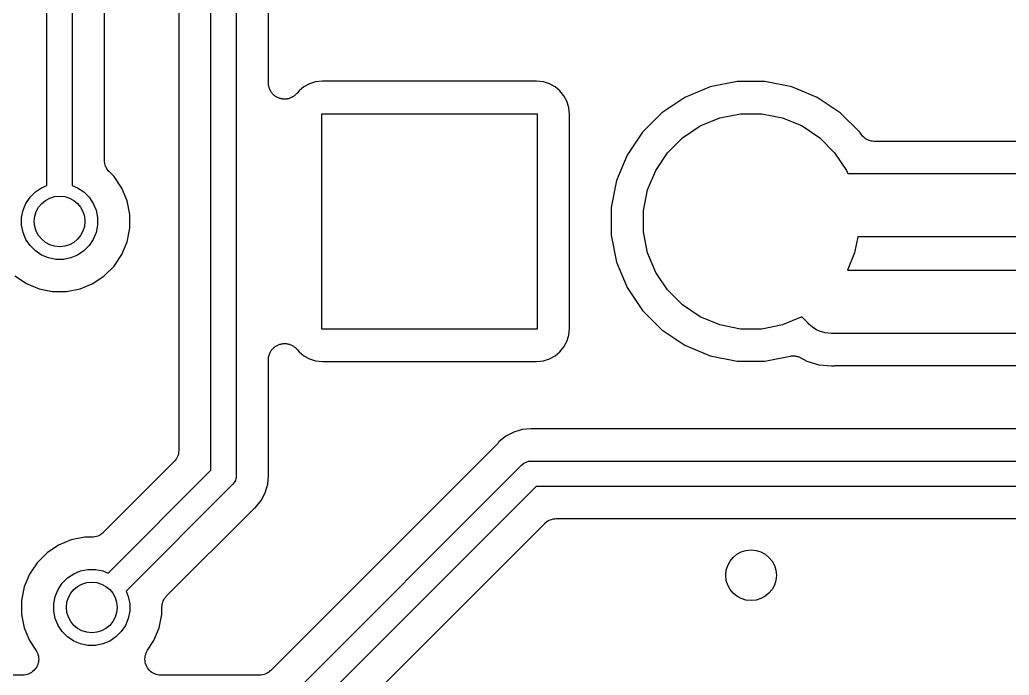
# Model space of a CAD drawing. Extents: x 49 to 143, y -158 to -38.
# Drawn here: x 105.98 to 113.8, y -79.91 to -74.74 of the extents above; entities that cross this region are included whole.
import ezdxf

# ---------------------------------------------------------------- set-up
doc = ezdxf.new("R2010")
doc.units = 0
doc.layers.add('BLACK', color=7, linetype='CONTINUOUS')

msp = doc.modelspace()

# ---------------------------------------------------------------- linework, layer by layer
at = {"layer": 'BLACK', "linetype": 'CONTINUOUS'}
for p, q in [((106.199, -76.0437), (106.199, -66.8323)), ((106.399, -66.8688), (106.399, -76.0437)), ((107.494, -78.2922), (107.494, -68.9188)), ((107.694, -68.9188), (107.694, -78.3287)), ((106.653, -75.8449), (106.653, -68.9985)), ((107.24, -69.2052), (107.24, -78.1344)), ((107.948, -75.2354), (107.948, -69.2052)), ((107.949, -75.2414), (107.948, -75.2354)), ((107.949, -75.2474), (107.949, -75.2414)), ((107.95, -75.2537), (107.949, -75.2474)), ((108.272, -75.2412), (108.228, -75.2648)), ((108.32, -75.2267), (108.272, -75.2412)), ((108.376, -75.2212), (108.32, -75.2267)), ((110.064, -75.2212), (108.376, -75.2212)), ((110.12, -75.2267), (110.064, -75.2212)), ((110.168, -75.2412), (110.12, -75.2267)), ((110.212, -75.2648), (110.168, -75.2412)), ((111.651, -75.223), (111.438, -75.2654)), ((111.869, -75.223), (111.651, -75.223)), ((112.082, -75.2654), (111.869, -75.223)), ((107.951, -75.2601), (107.95, -75.2537)), ((107.953, -75.2658), (107.951, -75.2601)), ((107.954, -75.2717), (107.953, -75.2658)), ((107.956, -75.2777), (107.954, -75.2717)), ((107.958, -75.2838), (107.956, -75.2777)), ((107.961, -75.2891), (107.958, -75.2838)), ((107.963, -75.2947), (107.961, -75.2891)), ((107.967, -75.3), (107.963, -75.2947)), ((107.97, -75.3057), (107.967, -75.3)), ((107.973, -75.3103), (107.97, -75.3057)), ((107.977, -75.3154), (107.973, -75.3103)), ((107.981, -75.3199), (107.977, -75.3154)), ((107.985, -75.3249), (107.981, -75.3199)), ((107.99, -75.3287), (107.985, -75.3249)), ((108.164, -75.3261), (108.159, -75.3301)), ((108.168, -75.3215), (108.164, -75.3261)), ((108.172, -75.3173), (108.168, -75.3215)), ((108.174, -75.316), (108.172, -75.3173)), ((108.19, -75.2965), (108.174, -75.316)), ((108.228, -75.2648), (108.19, -75.2965)), ((110.25, -75.2965), (110.212, -75.2648)), ((110.282, -75.3352), (110.25, -75.2965)), ((111.438, -75.2654), (111.237, -75.3486)), ((112.283, -75.3486), (112.082, -75.2654)), ((107.994, -75.333), (107.99, -75.3287)), ((107.999, -75.3366), (107.994, -75.333)), ((108.004, -75.3407), (107.999, -75.3366)), ((108.01, -75.3435), (108.004, -75.3407)), ((108.015, -75.3469), (108.01, -75.3435)), ((108.021, -75.3494), (108.015, -75.3469)), ((108.026, -75.3525), (108.021, -75.3494)), ((108.032, -75.3543), (108.026, -75.3525)), ((108.037, -75.3566), (108.032, -75.3543)), ((108.044, -75.3579), (108.037, -75.3566)), ((108.05, -75.3598), (108.044, -75.3579)), ((108.056, -75.3604), (108.05, -75.3598)), ((108.062, -75.3617), (108.056, -75.3604)), ((108.068, -75.3617), (108.062, -75.3617)), ((108.075, -75.3624), (108.068, -75.3617)), ((108.081, -75.3618), (108.075, -75.3624)), ((108.087, -75.3619), (108.081, -75.3618)), ((108.093, -75.3607), (108.087, -75.3619)), ((108.099, -75.3601), (108.093, -75.3607)), ((108.105, -75.3585), (108.099, -75.3601)), ((108.111, -75.3573), (108.105, -75.3585)), ((108.117, -75.355), (108.111, -75.3573)), ((108.123, -75.3531), (108.117, -75.355)), ((108.128, -75.3504), (108.123, -75.3531)), ((108.134, -75.3481), (108.128, -75.3504)), ((108.139, -75.3446), (108.134, -75.3481)), ((108.145, -75.3417), (108.139, -75.3446)), ((108.15, -75.3379), (108.145, -75.3417)), ((108.155, -75.3346), (108.15, -75.3379)), ((108.159, -75.3301), (108.155, -75.3346)), ((110.306, -75.3793), (110.282, -75.3352)), ((110.32, -75.4272), (110.306, -75.3793)), ((111.237, -75.3486), (111.056, -75.4695)), ((112.464, -75.4695), (112.283, -75.3486)), ((108.37, -77.177), (108.37, -75.477)), ((108.37, -75.477), (110.07, -75.477)), ((110.07, -75.477), (110.07, -77.177)), ((110.326, -75.4832), (110.32, -75.4272)), ((110.326, -77.1708), (110.326, -75.4832)), ((111.056, -75.4695), (110.902, -75.6232)), ((111.512, -75.5097), (111.676, -75.477)), ((111.676, -75.477), (111.844, -75.477)), ((111.844, -75.477), (112.008, -75.5097)), ((112.618, -75.6232), (112.464, -75.4695)), ((111.357, -75.5737), (111.512, -75.5097)), ((112.008, -75.5097), (112.163, -75.5737)), ((110.902, -75.6232), (110.782, -75.8041)), ((111.218, -75.6668), (111.357, -75.5737)), ((112.163, -75.5737), (112.302, -75.6668)), ((112.628, -75.6396), (112.618, -75.6232)), ((111.1, -75.7852), (111.218, -75.6668)), ((112.302, -75.6668), (112.42, -75.7852)), ((112.636, -75.6486), (112.628, -75.6396)), ((112.643, -75.6579), (112.636, -75.6486)), ((112.644, -75.6583), (112.643, -75.6579)), ((112.644, -75.6587), (112.644, -75.6583)), ((112.653, -75.6662), (112.644, -75.6587)), ((112.662, -75.6738), (112.653, -75.6662)), ((112.663, -75.6741), (112.662, -75.6738)), ((112.663, -75.6745), (112.663, -75.6741)), ((112.674, -75.68), (112.663, -75.6745)), ((112.684, -75.6857), (112.674, -75.68)), ((112.685, -75.6859), (112.684, -75.6857)), ((112.685, -75.6862), (112.685, -75.6859)), ((112.696, -75.6896), (112.685, -75.6862)), ((112.708, -75.6932), (112.696, -75.6896)), ((112.708, -75.6933), (112.708, -75.6932)), ((112.709, -75.6935), (112.708, -75.6933)), ((112.72, -75.6947), (112.709, -75.6935)), ((112.732, -75.696), (112.72, -75.6947)), ((112.733, -75.696), (112.732, -75.696)), ((112.734, -75.696), (112.733, -75.696)), ((112.733, -75.696), (112.733, -75.696)), ((112.733, -75.696), (112.733, -75.696)), ((114.865, -75.696), (112.734, -75.696)), ((111.007, -75.9244), (111.1, -75.7852)), ((112.42, -75.7852), (112.513, -75.9244)), ((106.654, -75.8566), (106.653, -75.8449)), ((106.655, -75.8683), (106.654, -75.8566)), ((106.655, -75.8689), (106.655, -75.8683)), ((106.655, -75.8696), (106.655, -75.8689)), ((106.659, -75.8808), (106.655, -75.8696)), ((110.782, -75.8041), (110.698, -76.005)), ((106.662, -75.8921), (106.659, -75.8808)), ((106.662, -75.8927), (106.662, -75.8921)), ((106.663, -75.8933), (106.662, -75.8927)), ((106.668, -75.9037), (106.663, -75.8933)), ((106.673, -75.9141), (106.668, -75.9037)), ((106.674, -75.9146), (106.673, -75.9141)), ((106.674, -75.9152), (106.674, -75.9146)), ((106.682, -75.9243), (106.674, -75.9152)), ((106.689, -75.9335), (106.682, -75.9243)), ((106.69, -75.9344), (106.689, -75.9335)), ((106.69, -75.9347), (106.69, -75.9344)), ((106.69, -75.9344), (106.69, -75.9344)), ((106.69, -75.9344), (106.69, -75.9344)), ((106.729, -75.9738), (106.69, -75.9347)), ((110.943, -76.0791), (111.007, -75.9244)), ((112.513, -75.9244), (112.524, -75.95)), ((112.524, -75.95), (118.895, -75.95)), ((106.79, -76.0646), (106.729, -75.9738)), ((110.698, -76.005), (110.656, -76.2183)), ((106.066, -76.1358), (106.108, -76.094)), ((106.108, -76.094), (106.157, -76.0611)), ((106.157, -76.0611), (106.199, -76.0437)), ((106.399, -76.0437), (106.441, -76.0611)), ((106.441, -76.0611), (106.49, -76.094)), ((106.49, -76.094), (106.532, -76.1358)), ((106.832, -76.1654), (106.79, -76.0646)), ((110.91, -76.2433), (110.943, -76.0791)), ((106.011, -76.2395), (106.033, -76.1849)), ((106.033, -76.1849), (106.066, -76.1358)), ((106.532, -76.1358), (106.565, -76.1849)), ((106.565, -76.1849), (106.587, -76.2395)), ((106.853, -76.2724), (106.832, -76.1654)), ((105.999, -76.2975), (106.011, -76.2395)), ((106.587, -76.2395), (106.599, -76.2975)), ((110.656, -76.2183), (110.656, -76.4357)), ((110.91, -76.4107), (110.91, -76.2433)), ((105.999, -76.3565), (105.999, -76.2975)), ((106.599, -76.2975), (106.599, -76.3565)), ((106.853, -76.3816), (106.853, -76.2724)), ((106.011, -76.4145), (105.999, -76.3565)), ((106.033, -76.4691), (106.011, -76.4145)), ((106.587, -76.4145), (106.565, -76.4691)), ((106.599, -76.3565), (106.587, -76.4145)), ((106.832, -76.4886), (106.853, -76.3816)), ((110.943, -76.5749), (110.91, -76.4107)), ((106.066, -76.5182), (106.033, -76.4691)), ((106.565, -76.4691), (106.532, -76.5182)), ((106.79, -76.5894), (106.832, -76.4886)), ((110.656, -76.4357), (110.698, -76.649)), ((112.602, -76.45), (112.577, -76.5749)), ((118.987, -76.45), (112.602, -76.45)), ((106.108, -76.56), (106.066, -76.5182)), ((106.157, -76.5929), (106.108, -76.56)), ((106.49, -76.56), (106.441, -76.5929)), ((106.532, -76.5182), (106.49, -76.56)), ((111.007, -76.7296), (110.943, -76.5749)), ((112.577, -76.5749), (112.521, -76.712)), ((106.211, -76.6155), (106.157, -76.5929)), ((106.269, -76.627), (106.211, -76.6155)), ((106.329, -76.627), (106.269, -76.627)), ((106.387, -76.6155), (106.329, -76.627)), ((106.441, -76.5929), (106.387, -76.6155)), ((106.729, -76.6802), (106.79, -76.5894)), ((110.698, -76.649), (110.782, -76.8499)), ((106.652, -76.7573), (106.729, -76.6802)), ((111.1, -76.8688), (111.007, -76.7296)), ((112.521, -76.712), (119.403, -76.712)), ((105.946, -76.7573), (106.037, -76.8179)), ((106.561, -76.8179), (106.652, -76.7573)), ((106.037, -76.8179), (106.137, -76.8597)), ((106.137, -76.8597), (106.244, -76.881)), ((106.244, -76.881), (106.354, -76.881)), ((106.354, -76.881), (106.461, -76.8597)), ((106.461, -76.8597), (106.561, -76.8179)), ((110.782, -76.8499), (110.902, -77.0308)), ((111.218, -76.9872), (111.1, -76.8688)), ((110.902, -77.0308), (111.056, -77.1845)), ((111.357, -77.0803), (111.218, -76.9872)), ((111.512, -77.1443), (111.357, -77.0803)), ((112.161, -77.0811), (112.008, -77.1443)), ((112.21, -77.1301), (112.161, -77.0811)), ((110.07, -77.177), (108.37, -77.177)), ((110.32, -77.2268), (110.326, -77.1708)), ((111.056, -77.1845), (111.237, -77.3054)), ((111.676, -77.177), (111.512, -77.1443)), ((111.844, -77.177), (111.676, -77.177)), ((112.008, -77.1443), (111.844, -77.177)), ((112.217, -77.1396), (112.21, -77.1301)), ((112.255, -77.1709), (112.217, -77.1396)), ((112.277, -77.1823), (112.255, -77.1709)), ((112.299, -77.1941), (112.277, -77.1823)), ((112.346, -77.2084), (112.299, -77.1941)), ((110.282, -77.3188), (110.306, -77.2747)), ((110.306, -77.2747), (110.32, -77.2268)), ((112.395, -77.2132), (112.346, -77.2084)), ((112.407, -77.212), (112.395, -77.2132)), ((119.495, -77.212), (112.407, -77.212)), ((107.962, -77.3633), (107.964, -77.3578)), ((107.964, -77.3578), (107.968, -77.3525)), ((107.968, -77.3525), (107.971, -77.3469)), ((107.971, -77.3469), (107.974, -77.3422)), ((107.974, -77.3422), (107.978, -77.3373)), ((107.978, -77.3373), (107.982, -77.3328)), ((107.982, -77.3328), (107.987, -77.3279)), ((107.987, -77.3279), (107.991, -77.3241)), ((107.991, -77.3241), (107.996, -77.3199)), ((107.996, -77.3199), (108.001, -77.3163)), ((108.001, -77.3163), (108.006, -77.3123)), ((108.006, -77.3123), (108.011, -77.3095)), ((108.011, -77.3095), (108.016, -77.3062)), ((108.016, -77.3062), (108.022, -77.3038)), ((108.022, -77.3038), (108.028, -77.3008)), ((108.028, -77.3008), (108.034, -77.2992)), ((108.034, -77.2992), (108.039, -77.2969)), ((108.039, -77.2969), (108.045, -77.2957)), ((108.045, -77.2957), (108.052, -77.2939)), ((108.052, -77.2939), (108.058, -77.2933)), ((108.058, -77.2933), (108.064, -77.2922)), ((108.064, -77.2922), (108.07, -77.2922)), ((108.07, -77.2922), (108.076, -77.2916)), ((108.076, -77.2916), (108.082, -77.2922)), ((108.082, -77.2922), (108.088, -77.2923)), ((108.088, -77.2923), (108.095, -77.2935)), ((108.095, -77.2935), (108.101, -77.2942)), ((108.101, -77.2942), (108.107, -77.296)), ((108.107, -77.296), (108.113, -77.2972)), ((108.113, -77.2972), (108.118, -77.2996)), ((108.118, -77.2996), (108.125, -77.3015)), ((108.125, -77.3015), (108.13, -77.3044)), ((108.13, -77.3044), (108.135, -77.3067)), ((108.135, -77.3067), (108.141, -77.3103)), ((108.141, -77.3103), (108.146, -77.3133)), ((108.146, -77.3133), (108.151, -77.3172)), ((108.151, -77.3172), (108.156, -77.3205)), ((108.156, -77.3205), (108.161, -77.325)), ((108.161, -77.325), (108.166, -77.3291)), ((108.166, -77.3291), (108.169, -77.3338)), ((108.169, -77.3338), (108.174, -77.338)), ((108.174, -77.338), (108.19, -77.3575)), ((108.19, -77.3575), (108.228, -77.3892)), ((110.212, -77.3892), (110.25, -77.3575)), ((110.25, -77.3575), (110.282, -77.3188)), ((111.237, -77.3054), (111.438, -77.3886)), ((107.948, -77.4168), (107.949, -77.4108)), ((107.948, -77.4186), (107.948, -77.4168)), ((107.948, -78.31), (107.948, -77.4186)), ((107.949, -77.4048), (107.95, -77.3986)), ((107.949, -77.4108), (107.949, -77.4048)), ((107.95, -77.3986), (107.951, -77.3922)), ((107.951, -77.3922), (107.953, -77.3865)), ((107.953, -77.3865), (107.954, -77.3806)), ((107.954, -77.3806), (107.957, -77.3747)), ((107.957, -77.3747), (107.959, -77.3686)), ((107.959, -77.3686), (107.962, -77.3633)), ((108.228, -77.3892), (108.272, -77.4128)), ((108.272, -77.4128), (108.32, -77.4273)), ((108.32, -77.4273), (108.376, -77.4328)), ((108.376, -77.4328), (110.064, -77.4328)), ((110.064, -77.4328), (110.12, -77.4273)), ((110.12, -77.4273), (110.168, -77.4128)), ((110.168, -77.4128), (110.212, -77.3892)), ((111.438, -77.3886), (111.651, -77.431)), ((111.651, -77.431), (111.869, -77.431)), ((111.869, -77.431), (112.068, -77.3914)), ((112.068, -77.3914), (112.07, -77.391)), ((112.07, -77.391), (112.075, -77.3906)), ((112.075, -77.3906), (112.081, -77.3895)), ((112.081, -77.3895), (112.088, -77.3895)), ((112.088, -77.3895), (112.094, -77.3889)), ((112.094, -77.3889), (112.1, -77.3895)), ((112.1, -77.3895), (112.105, -77.3896)), ((112.105, -77.3896), (112.112, -77.3909)), ((112.112, -77.3909), (112.119, -77.3917)), ((112.119, -77.3917), (112.124, -77.3933)), ((112.124, -77.3933), (112.13, -77.3944)), ((112.13, -77.3944), (112.136, -77.3971)), ((112.136, -77.3971), (112.143, -77.3992)), ((112.143, -77.3992), (112.148, -77.4018)), ((112.148, -77.4018), (112.153, -77.4039)), ((112.153, -77.4039), (112.201, -77.4299)), ((112.201, -77.4299), (112.296, -77.4587)), ((112.296, -77.4587), (112.395, -77.4684)), ((112.395, -77.4684), (112.414, -77.4666)), ((112.414, -77.4666), (112.415, -77.4664)), ((112.415, -77.4664), (112.421, -77.4665)), ((112.421, -77.4665), (112.426, -77.466)), ((112.426, -77.466), (119.476, -77.466)), ((109.936, -77.9758), (109.885, -77.9914)), ((109.952, -77.9711), (109.936, -77.9758)), ((109.936, -77.9758), (109.936, -77.9758)), ((110.021, -77.9643), (109.952, -77.9711)), ((110.032, -77.9654), (110.021, -77.9643)), ((110.038, -77.9654), (110.032, -77.9654)), ((110.043, -77.966), (110.038, -77.9654)), ((110.045, -77.966), (110.043, -77.966)), ((120.63, -77.966), (110.045, -77.966)), ((109.823, -78.0242), (109.769, -78.0685)), ((109.885, -77.9914), (109.823, -78.0242)), ((107.24, -78.1361), (107.239, -78.1478)), ((107.24, -78.1344), (107.24, -78.1348)), ((107.24, -78.1348), (107.24, -78.1348)), ((107.24, -78.1348), (107.24, -78.1348)), ((107.24, -78.1348), (107.24, -78.1361)), ((109.754, -78.0864), (107.968, -79.8728)), ((109.757, -78.0823), (109.754, -78.0864)), ((109.761, -78.0785), (109.757, -78.0823)), ((109.762, -78.0772), (109.761, -78.0785)), ((109.769, -78.0685), (109.762, -78.0772)), ((107.211, -78.2151), (107.203, -78.2242)), ((107.218, -78.2061), (107.211, -78.2151)), ((107.219, -78.2055), (107.218, -78.2061)), ((107.224, -78.1946), (107.219, -78.205)), ((107.219, -78.205), (107.219, -78.2055)), ((107.23, -78.1844), (107.224, -78.1946)), ((107.231, -78.1832), (107.23, -78.1838)), ((107.23, -78.1838), (107.23, -78.1844)), ((107.234, -78.1719), (107.231, -78.1832)), ((107.238, -78.1608), (107.234, -78.1719)), ((107.239, -78.1478), (107.238, -78.1595)), ((107.238, -78.1595), (107.238, -78.1601)), ((107.238, -78.1601), (107.238, -78.1608)), ((107.203, -78.2242), (106.644, -78.7838)), ((106.683, -79.104), (107.494, -78.2922)), ((108.036, -80.164), (109.947, -78.2528)), ((109.947, -78.2528), (109.95, -78.2489)), ((109.95, -78.2489), (109.965, -78.2365)), ((109.965, -78.2365), (109.983, -78.2272)), ((109.983, -78.2272), (110, -78.2219)), ((110, -78.2219), (110.001, -78.2214)), ((110.001, -78.2214), (110.003, -78.2212)), ((110.003, -78.2212), (110.016, -78.22)), ((110.016, -78.22), (110.021, -78.2195)), ((110.016, -78.22), (110.016, -78.22)), ((110.021, -78.2195), (110.026, -78.22)), ((110.026, -78.22), (120.965, -78.22)), ((107.687, -78.3721), (107.678, -78.3894)), ((107.692, -78.357), (107.687, -78.3721)), ((107.693, -78.3532), (107.692, -78.357)), ((107.694, -78.3385), (107.693, -78.3479)), ((107.693, -78.3479), (107.693, -78.3532)), ((107.694, -78.3287), (107.695, -78.3336)), ((107.695, -78.3336), (107.694, -78.3385)), ((107.694, -78.3385), (107.694, -78.3385)), ((107.943, -78.403), (107.95, -78.3336)), ((107.949, -78.3153), (107.948, -78.31)), ((107.949, -78.3207), (107.949, -78.3153)), ((107.949, -78.3224), (107.949, -78.3207)), ((107.95, -78.3336), (107.949, -78.3224)), ((107.662, -78.4078), (106.824, -79.2454)), ((107.665, -78.4047), (107.662, -78.4078)), ((107.678, -78.3894), (107.665, -78.4047)), ((107.923, -78.4697), (107.943, -78.403)), ((110.062, -78.42), (108.151, -80.3312)), ((120.965, -78.42), (110.062, -78.42)), ((107.89, -78.5312), (107.923, -78.4697)), ((107.144, -79.2844), (107.828, -78.6006)), ((107.828, -78.6006), (107.829, -78.5994)), ((107.829, -78.5994), (107.833, -78.596)), ((107.833, -78.596), (107.837, -78.5923)), ((107.837, -78.5923), (107.846, -78.5851)), ((107.846, -78.5851), (107.89, -78.5312)), ((110.161, -78.6891), (110.172, -78.6836)), ((110.172, -78.6834), (110.173, -78.6831)), ((110.172, -78.6836), (110.172, -78.6834)), ((110.173, -78.6831), (110.184, -78.6798)), ((110.184, -78.6798), (110.196, -78.6764)), ((110.196, -78.6764), (110.197, -78.6762)), ((110.196, -78.6764), (110.196, -78.6764)), ((110.197, -78.6762), (110.209, -78.6751)), ((110.209, -78.6751), (110.22, -78.674)), ((110.22, -78.674), (118.356, -78.674)), ((108.344, -80.4976), (110.13, -78.7112)), ((110.13, -78.7112), (110.131, -78.7109)), ((110.131, -78.7109), (110.132, -78.71)), ((110.131, -78.7109), (110.131, -78.7109)), ((110.131, -78.7109), (110.131, -78.7109)), ((110.132, -78.71), (110.141, -78.7026)), ((110.141, -78.7026), (110.15, -78.6952)), ((110.15, -78.6952), (110.151, -78.6949)), ((110.151, -78.6945), (110.161, -78.6891)), ((110.151, -78.6949), (110.151, -78.6945)), ((106.391, -78.8423), (106.291, -78.8841)), ((106.498, -78.821), (106.391, -78.8423)), ((106.554, -78.821), (106.498, -78.821)), ((106.565, -78.8199), (106.554, -78.821)), ((106.577, -78.8188), (106.565, -78.8199)), ((106.578, -78.8186), (106.577, -78.8188)), ((106.59, -78.8152), (106.578, -78.8186)), ((106.578, -78.8186), (106.578, -78.8186)), ((106.601, -78.8119), (106.59, -78.8152)), ((106.602, -78.8116), (106.601, -78.8119)), ((106.613, -78.8059), (106.602, -78.8114)), ((106.602, -78.8114), (106.602, -78.8116)), ((106.623, -78.8005), (106.613, -78.8059)), ((106.624, -78.7998), (106.623, -78.8001)), ((106.623, -78.8001), (106.623, -78.8005)), ((106.633, -78.7924), (106.624, -78.7998)), ((106.642, -78.785), (106.633, -78.7924)), ((106.643, -78.7841), (106.642, -78.785)), ((106.644, -78.7838), (106.643, -78.7841)), ((106.643, -78.7841), (106.643, -78.7841)), ((106.643, -78.7841), (106.643, -78.7841)), ((106.291, -78.8841), (106.2, -78.9447)), ((106.2, -78.9447), (106.123, -79.0218)), ((106.123, -79.0218), (106.062, -79.1126)), ((106.465, -79.0865), (106.523, -79.075)), ((106.523, -79.075), (106.583, -79.075)), ((106.583, -79.075), (106.641, -79.0865)), ((106.062, -79.1126), (106.02, -79.2134)), ((106.32, -79.1838), (106.362, -79.142)), ((106.362, -79.142), (106.411, -79.1091)), ((106.411, -79.1091), (106.465, -79.0865)), ((106.641, -79.0865), (106.683, -79.104)), ((106.02, -79.2134), (105.999, -79.3204)), ((106.265, -79.2875), (106.287, -79.2329)), ((106.287, -79.2329), (106.32, -79.1838)), ((106.253, -79.3455), (106.265, -79.2875)), ((106.824, -79.2454), (106.841, -79.2875)), ((106.841, -79.2875), (106.853, -79.3455)), ((107.123, -79.3139), (107.128, -79.3036)), ((107.128, -79.3036), (107.129, -79.3031)), ((107.129, -79.3025), (107.137, -79.2935)), ((107.129, -79.3031), (107.129, -79.3025)), ((107.137, -79.2935), (107.144, -79.2844)), ((105.999, -79.3204), (105.999, -79.4296)), ((106.253, -79.4045), (106.253, -79.3455)), ((106.853, -79.3455), (106.853, -79.4045)), ((107.107, -79.3725), (107.108, -79.3608)), ((107.107, -79.3738), (107.107, -79.3725)), ((107.107, -79.3742), (107.107, -79.3738)), ((107.107, -79.3738), (107.107, -79.3738)), ((107.107, -79.3738), (107.107, -79.3738)), ((107.107, -79.4296), (107.107, -79.3742)), ((107.108, -79.3608), (107.11, -79.3491)), ((107.11, -79.3478), (107.113, -79.3366)), ((107.11, -79.3485), (107.11, -79.3478)), ((107.11, -79.3491), (107.11, -79.3485)), ((107.113, -79.3366), (107.117, -79.3254)), ((107.117, -79.3242), (107.123, -79.3139)), ((107.117, -79.3248), (107.117, -79.3242)), ((107.117, -79.3254), (107.117, -79.3248)), ((105.999, -79.4296), (106.02, -79.5366)), ((106.265, -79.4625), (106.253, -79.4045)), ((106.287, -79.5171), (106.265, -79.4625)), ((106.841, -79.4625), (106.819, -79.5171)), ((106.853, -79.4045), (106.841, -79.4625)), ((107.086, -79.5366), (107.107, -79.4296)), ((106.02, -79.5366), (106.062, -79.6374)), ((106.32, -79.5662), (106.287, -79.5171)), ((106.819, -79.5171), (106.786, -79.5662)), ((107.044, -79.6374), (107.086, -79.5366)), ((106.362, -79.608), (106.32, -79.5662)), ((106.411, -79.6409), (106.362, -79.608)), ((106.744, -79.608), (106.695, -79.6409)), ((106.786, -79.5662), (106.744, -79.608)), ((106.062, -79.6374), (106.112, -79.7124)), ((106.465, -79.6635), (106.411, -79.6409)), ((106.523, -79.675), (106.465, -79.6635)), ((106.583, -79.675), (106.523, -79.675)), ((106.641, -79.6635), (106.583, -79.675)), ((106.695, -79.6409), (106.641, -79.6635)), ((106.994, -79.7124), (107.044, -79.6374)), ((106.112, -79.7124), (106.113, -79.7134)), ((106.113, -79.7134), (106.113, -79.7135)), ((106.113, -79.7135), (106.113, -79.7135)), ((106.113, -79.7135), (106.113, -79.7139)), ((106.113, -79.7139), (106.119, -79.7248)), ((106.119, -79.7248), (106.124, -79.7354)), ((106.124, -79.7354), (106.124, -79.7357)), ((106.124, -79.7357), (106.125, -79.7359)), ((106.125, -79.7359), (106.128, -79.7477)), ((106.128, -79.7477), (106.131, -79.7592)), ((106.131, -79.7592), (106.131, -79.7595)), ((106.131, -79.7595), (106.131, -79.7597)), ((106.131, -79.7597), (106.132, -79.7719)), ((106.132, -79.7719), (106.134, -79.7839)), ((106.972, -79.7821), (106.974, -79.7701)), ((106.974, -79.7701), (106.975, -79.758)), ((106.975, -79.7575), (106.979, -79.7458)), ((106.975, -79.7577), (106.975, -79.7575)), ((106.975, -79.758), (106.975, -79.7577)), ((106.979, -79.7458), (106.982, -79.7343)), ((106.982, -79.7338), (106.988, -79.7232)), ((106.982, -79.7341), (106.982, -79.7338)), ((106.982, -79.7343), (106.982, -79.7341)), ((106.988, -79.7232), (106.994, -79.7124)), ((106.112, -79.8545), (106.104, -79.8637)), ((106.118, -79.8433), (106.112, -79.854)), ((106.112, -79.854), (106.112, -79.8542)), ((106.112, -79.8542), (106.112, -79.8545)), ((106.123, -79.8327), (106.118, -79.8433)), ((106.124, -79.8325), (106.123, -79.8327)), ((106.127, -79.8205), (106.124, -79.8322)), ((106.124, -79.8322), (106.124, -79.8325)), ((106.131, -79.8091), (106.127, -79.8205)), ((106.132, -79.7964), (106.131, -79.8085)), ((106.131, -79.8085), (106.131, -79.8088)), ((106.131, -79.8088), (106.131, -79.8091)), ((106.134, -79.7844), (106.132, -79.7964)), ((106.134, -79.7839), (106.134, -79.7842)), ((106.134, -79.7842), (106.134, -79.7844)), ((106.972, -79.7824), (106.972, -79.7821)), ((106.972, -79.7827), (106.972, -79.7824)), ((106.974, -79.7948), (106.972, -79.7827)), ((106.975, -79.8068), (106.974, -79.7948)), ((106.975, -79.8071), (106.975, -79.8068)), ((106.975, -79.8073), (106.975, -79.8071)), ((106.978, -79.8188), (106.975, -79.8073)), ((106.982, -79.8306), (106.978, -79.8188)), ((106.982, -79.8308), (106.982, -79.8306)), ((106.982, -79.8311), (106.982, -79.8308)), ((106.988, -79.8418), (106.982, -79.8311)), ((106.993, -79.8525), (106.988, -79.8418)), ((106.993, -79.8528), (106.993, -79.8525)), ((106.993, -79.853), (106.993, -79.8528)), ((107.001, -79.8625), (106.993, -79.853)), ((106.007, -79.91), (99.7961, -79.91)), ((106.019, -79.9088), (106.007, -79.91)), ((106.031, -79.9077), (106.019, -79.9088)), ((106.043, -79.9041), (106.031, -79.9076)), ((106.031, -79.9076), (106.031, -79.9076)), ((106.031, -79.9076), (106.031, -79.9077)), ((106.054, -79.9006), (106.043, -79.9041)), ((106.055, -79.9005), (106.054, -79.9006)), ((106.066, -79.8947), (106.055, -79.9004)), ((106.055, -79.9004), (106.055, -79.9005)), ((106.076, -79.8891), (106.066, -79.8947)), ((106.077, -79.8889), (106.076, -79.8891)), ((106.086, -79.881), (106.077, -79.8888)), ((106.077, -79.8888), (106.077, -79.8889)), ((106.096, -79.8735), (106.086, -79.881)), ((106.104, -79.8637), (106.096, -79.8731)), ((106.096, -79.8731), (106.096, -79.8733)), ((106.096, -79.8733), (106.096, -79.8735)), ((107.009, -79.8719), (107.001, -79.8625)), ((107.009, -79.872), (107.009, -79.8719)), ((107.009, -79.8723), (107.009, -79.872)), ((107.018, -79.88), (107.009, -79.8723)), ((107.028, -79.8878), (107.018, -79.88)), ((107.028, -79.8879), (107.028, -79.8878)), ((107.028, -79.8881), (107.028, -79.8879)), ((107.039, -79.8939), (107.028, -79.8881)), ((107.049, -79.8997), (107.039, -79.8939)), ((107.05, -79.8998), (107.049, -79.8997)), ((107.05, -79.8999), (107.05, -79.8998)), ((107.061, -79.9035), (107.05, -79.8999)), ((107.073, -79.9072), (107.061, -79.9035)), ((107.073, -79.9073), (107.073, -79.9072)), ((107.074, -79.9073), (107.073, -79.9073)), ((107.085, -79.9086), (107.074, -79.9073)), ((107.098, -79.91), (107.085, -79.9086)), ((107.099, -79.91), (107.098, -79.91)), ((107.098, -79.91), (107.098, -79.91)), ((107.098, -79.91), (107.098, -79.91)), ((107.098, -79.91), (107.098, -79.91)), ((107.878, -79.91), (107.099, -79.91)), ((107.889, -79.9089), (107.878, -79.91)), ((107.901, -79.9078), (107.889, -79.9089)), ((107.902, -79.9076), (107.901, -79.9078)), ((107.914, -79.9042), (107.902, -79.9076)), ((107.902, -79.9076), (107.902, -79.9076)), ((107.925, -79.9009), (107.914, -79.9042)), ((107.926, -79.9006), (107.925, -79.9009)), ((107.937, -79.8949), (107.926, -79.9004)), ((107.926, -79.9004), (107.926, -79.9006)), ((107.947, -79.8895), (107.937, -79.8949)), ((107.948, -79.8888), (107.947, -79.8891)), ((107.947, -79.8891), (107.947, -79.8895)), ((107.957, -79.8814), (107.948, -79.8888)), ((107.966, -79.874), (107.957, -79.8814)), ((107.967, -79.8731), (107.966, -79.874)), ((107.968, -79.8728), (107.967, -79.8731)), ((107.967, -79.8731), (107.967, -79.8731)), ((107.967, -79.8731), (107.967, -79.8731))]:
    msp.add_line(p, q, dxfattribs=at)
at = {"layer": 'BLACK'}
for centre in [(106.299, -76.327), (111.76, -79.121), (106.553, -79.375)]:
    msp.add_circle(centre, 0.2, dxfattribs=at)

doc.saveas('drawing.dxf')
